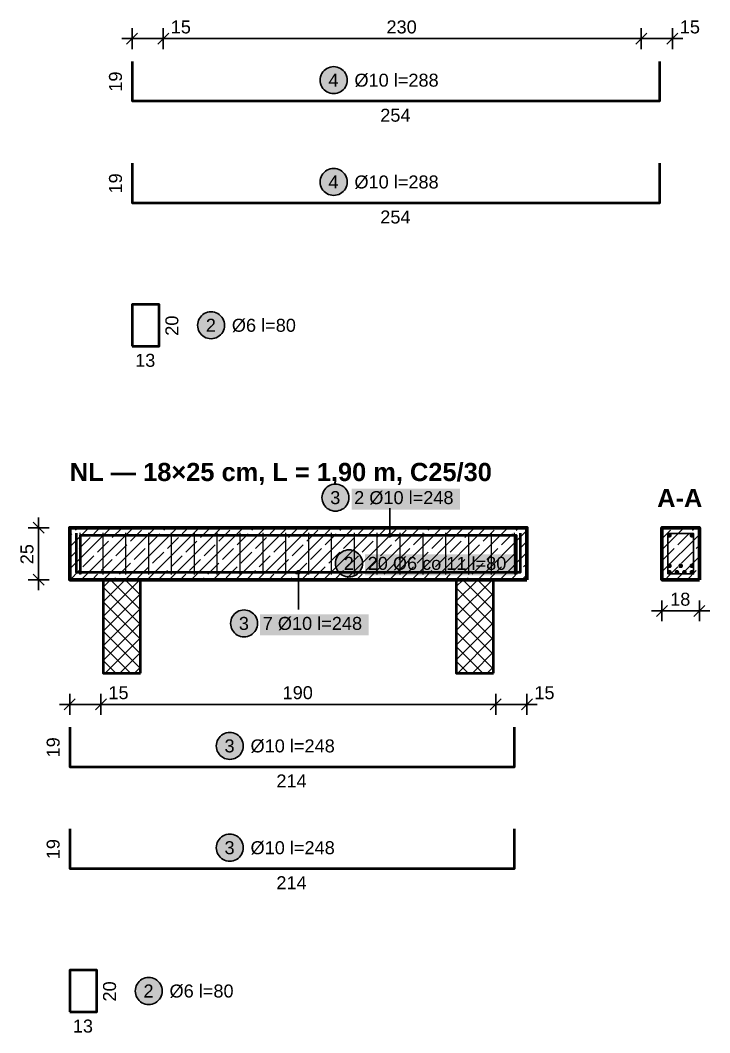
# Model space of a CAD drawing. Header units: metres. Extents: x 0.06 to 8.11, y -9.68 to -0.06.
# Drawn here: x 4.092 to 7.41, y -9.676 to -4.802 of the extents above; entities that cross this region are included whole.
import ezdxf

# ---------------------------------------------------------------- set-up
doc = ezdxf.new("R2010")
doc.units = ezdxf.units.M
for name, color, linetype, lineweight in [('A-KRESKOWANIE', 8, 'Continuous', 18), ('A-MASKA', 7, 'Continuous', 18), ('A-OPISY', 2, 'Continuous', 25), ('K-KONSTR', 7, 'Continuous', 50), ('K-WYMIARY', 1, 'Continuous', 25), ('K-ZBROJENIE', 1, 'Continuous', 100), ('K-ZBROJENIE-OPIS', 2, 'Continuous', 25)]:
    doc.layers.add(name, color=color, linetype=linetype, lineweight=lineweight)
doc.styles.add('PL_ARIAL', font='arial.ttf')
doc.styles.add('PL_ARIAL_B', font='arialbd.ttf')

msp = doc.modelspace()

# ---------------------------------------------------------------- hatches: boundary and pattern name
at = {"layer": 'A-MASKA', "true_color": 0xffffff}
for points in [[(5.6862, -7.1572), (6.2088, -7.1572), (6.2088, -7.056), (5.6862, -7.056)], [(5.7512, -7.4737), (6.4638, -7.4737), (6.4638, -7.3725), (5.7512, -7.3725)], [(5.2462, -7.7628), (5.7688, -7.7628), (5.7688, -7.6615), (5.2462, -7.6615)]]:
    msp.add_hatch(color=7, dxfattribs=at).paths.add_polyline_path(points)
at = {"layer": 'K-ZBROJENIE', "true_color": 0x000000}
for points in [[(7.2273, -7.281), (7.2272, -7.2821), (7.227, -7.2832), (7.2268, -7.2843), (7.2264, -7.2853), (7.2259, -7.2863), (7.2254, -7.2873), (7.2247, -7.2881), (7.224, -7.289), (7.2231, -7.2897), (7.2223, -7.2904), (7.2213, -7.2909), (7.2203, -7.2914), (7.2193, -7.2918), (7.2182, -7.292), (7.2171, -7.2922), (7.216, -7.2923), (7.2149, -7.2922), (7.2138, -7.292), (7.2127, -7.2918), (7.2117, -7.2914), (7.2107, -7.2909), (7.2097, -7.2904), (7.2089, -7.2897), (7.208, -7.289), (7.2073, -7.2881), (7.2066, -7.2873), (7.2061, -7.2863), (7.2056, -7.2853), (7.2052, -7.2843), (7.205, -7.2832), (7.2048, -7.2821), (7.2048, -7.281), (7.2048, -7.2799), (7.205, -7.2788), (7.2052, -7.2777), (7.2056, -7.2767), (7.2061, -7.2757), (7.2066, -7.2747), (7.2073, -7.2739), (7.208, -7.273), (7.2089, -7.2723), (7.2097, -7.2716), (7.2107, -7.2711), (7.2117, -7.2706), (7.2127, -7.2702), (7.2138, -7.27), (7.2149, -7.2698), (7.216, -7.2697), (7.2171, -7.2698), (7.2182, -7.27), (7.2193, -7.2702), (7.2203, -7.2706), (7.2213, -7.2711), (7.2223, -7.2716), (7.2231, -7.2723), (7.224, -7.273), (7.2247, -7.2739), (7.2254, -7.2747), (7.2259, -7.2757), (7.2264, -7.2767), (7.2268, -7.2777), (7.227, -7.2788), (7.2272, -7.2799)], [(7.3353, -7.281), (7.3352, -7.2821), (7.335, -7.2832), (7.3348, -7.2843), (7.3344, -7.2853), (7.3339, -7.2863), (7.3334, -7.2873), (7.3327, -7.2881), (7.332, -7.289), (7.3311, -7.2897), (7.3303, -7.2904), (7.3293, -7.2909), (7.3283, -7.2914), (7.3273, -7.2918), (7.3262, -7.292), (7.3251, -7.2922), (7.324, -7.2923), (7.3229, -7.2922), (7.3218, -7.292), (7.3207, -7.2918), (7.3197, -7.2914), (7.3187, -7.2909), (7.3177, -7.2904), (7.3169, -7.2897), (7.316, -7.289), (7.3153, -7.2881), (7.3146, -7.2873), (7.3141, -7.2863), (7.3136, -7.2853), (7.3132, -7.2843), (7.313, -7.2832), (7.3128, -7.2821), (7.3128, -7.281), (7.3128, -7.2799), (7.313, -7.2788), (7.3132, -7.2777), (7.3136, -7.2767), (7.3141, -7.2757), (7.3146, -7.2747), (7.3153, -7.2739), (7.316, -7.273), (7.3169, -7.2723), (7.3177, -7.2716), (7.3187, -7.2711), (7.3197, -7.2706), (7.3207, -7.2702), (7.3218, -7.27), (7.3229, -7.2698), (7.324, -7.2697), (7.3251, -7.2698), (7.3262, -7.27), (7.3273, -7.2702), (7.3283, -7.2706), (7.3293, -7.2711), (7.3303, -7.2716), (7.3311, -7.2723), (7.332, -7.273), (7.3327, -7.2739), (7.3334, -7.2747), (7.3339, -7.2757), (7.3344, -7.2767), (7.3348, -7.2777), (7.335, -7.2788), (7.3352, -7.2799)], [(7.2273, -7.428), (7.2272, -7.4291), (7.227, -7.4302), (7.2268, -7.4313), (7.2264, -7.4323), (7.2259, -7.4333), (7.2254, -7.4343), (7.2247, -7.4351), (7.224, -7.436), (7.2231, -7.4367), (7.2223, -7.4374), (7.2213, -7.4379), (7.2203, -7.4384), (7.2193, -7.4388), (7.2182, -7.439), (7.2171, -7.4392), (7.216, -7.4393), (7.2149, -7.4392), (7.2138, -7.439), (7.2127, -7.4388), (7.2117, -7.4384), (7.2107, -7.4379), (7.2097, -7.4374), (7.2089, -7.4367), (7.208, -7.436), (7.2073, -7.4351), (7.2066, -7.4343), (7.2061, -7.4333), (7.2056, -7.4323), (7.2052, -7.4313), (7.205, -7.4302), (7.2048, -7.4291), (7.2048, -7.428), (7.2048, -7.4269), (7.205, -7.4258), (7.2052, -7.4247), (7.2056, -7.4237), (7.2061, -7.4227), (7.2066, -7.4217), (7.2073, -7.4209), (7.208, -7.42), (7.2089, -7.4193), (7.2097, -7.4186), (7.2107, -7.4181), (7.2117, -7.4176), (7.2127, -7.4172), (7.2138, -7.417), (7.2149, -7.4168), (7.216, -7.4168), (7.2171, -7.4168), (7.2182, -7.417), (7.2193, -7.4172), (7.2203, -7.4176), (7.2213, -7.4181), (7.2223, -7.4186), (7.2231, -7.4193), (7.224, -7.42), (7.2247, -7.4209), (7.2254, -7.4217), (7.2259, -7.4227), (7.2264, -7.4237), (7.2268, -7.4247), (7.227, -7.4258), (7.2272, -7.4269)], [(7.2273, -7.459), (7.2272, -7.4601), (7.227, -7.4612), (7.2268, -7.4623), (7.2264, -7.4633), (7.2259, -7.4643), (7.2254, -7.4653), (7.2247, -7.4661), (7.224, -7.467), (7.2231, -7.4677), (7.2223, -7.4684), (7.2213, -7.4689), (7.2203, -7.4694), (7.2193, -7.4698), (7.2182, -7.47), (7.2171, -7.4702), (7.216, -7.4703), (7.2149, -7.4702), (7.2138, -7.47), (7.2127, -7.4698), (7.2117, -7.4694), (7.2107, -7.4689), (7.2097, -7.4684), (7.2089, -7.4677), (7.208, -7.467), (7.2073, -7.4661), (7.2066, -7.4653), (7.2061, -7.4643), (7.2056, -7.4633), (7.2052, -7.4623), (7.205, -7.4612), (7.2048, -7.4601), (7.2048, -7.459), (7.2048, -7.4579), (7.205, -7.4568), (7.2052, -7.4557), (7.2056, -7.4547), (7.2061, -7.4537), (7.2066, -7.4527), (7.2073, -7.4519), (7.208, -7.451), (7.2089, -7.4503), (7.2097, -7.4496), (7.2107, -7.4491), (7.2117, -7.4486), (7.2127, -7.4482), (7.2138, -7.448), (7.2149, -7.4478), (7.216, -7.4478), (7.2171, -7.4478), (7.2182, -7.448), (7.2193, -7.4482), (7.2203, -7.4486), (7.2213, -7.4491), (7.2223, -7.4496), (7.2231, -7.4503), (7.224, -7.451), (7.2247, -7.4519), (7.2254, -7.4527), (7.2259, -7.4537), (7.2264, -7.4547), (7.2268, -7.4557), (7.227, -7.4568), (7.2272, -7.4579)], [(7.2633, -7.459), (7.2632, -7.4601), (7.263, -7.4612), (7.2628, -7.4623), (7.2624, -7.4633), (7.2619, -7.4643), (7.2614, -7.4653), (7.2607, -7.4661), (7.26, -7.467), (7.2591, -7.4677), (7.2583, -7.4684), (7.2573, -7.4689), (7.2563, -7.4694), (7.2553, -7.4698), (7.2542, -7.47), (7.2531, -7.4702), (7.252, -7.4703), (7.2509, -7.4702), (7.2498, -7.47), (7.2487, -7.4698), (7.2477, -7.4694), (7.2467, -7.4689), (7.2457, -7.4684), (7.2449, -7.4677), (7.244, -7.467), (7.2433, -7.4661), (7.2426, -7.4653), (7.2421, -7.4643), (7.2416, -7.4633), (7.2412, -7.4623), (7.241, -7.4612), (7.2408, -7.4601), (7.2408, -7.459), (7.2408, -7.4579), (7.241, -7.4568), (7.2412, -7.4557), (7.2416, -7.4547), (7.2421, -7.4537), (7.2426, -7.4527), (7.2433, -7.4519), (7.244, -7.451), (7.2449, -7.4503), (7.2457, -7.4496), (7.2467, -7.4491), (7.2477, -7.4486), (7.2487, -7.4482), (7.2498, -7.448), (7.2509, -7.4478), (7.252, -7.4478), (7.2531, -7.4478), (7.2542, -7.448), (7.2553, -7.4482), (7.2563, -7.4486), (7.2573, -7.4491), (7.2583, -7.4496), (7.2591, -7.4503), (7.26, -7.451), (7.2607, -7.4519), (7.2614, -7.4527), (7.2619, -7.4537), (7.2624, -7.4547), (7.2628, -7.4557), (7.263, -7.4568), (7.2632, -7.4579)], [(7.2813, -7.428), (7.2812, -7.4291), (7.281, -7.4302), (7.2808, -7.4313), (7.2804, -7.4323), (7.2799, -7.4333), (7.2794, -7.4343), (7.2787, -7.4351), (7.278, -7.436), (7.2771, -7.4367), (7.2763, -7.4374), (7.2753, -7.4379), (7.2743, -7.4384), (7.2733, -7.4388), (7.2722, -7.439), (7.2711, -7.4392), (7.27, -7.4393), (7.2689, -7.4392), (7.2678, -7.439), (7.2667, -7.4388), (7.2657, -7.4384), (7.2647, -7.4379), (7.2637, -7.4374), (7.2629, -7.4367), (7.262, -7.436), (7.2613, -7.4351), (7.2606, -7.4343), (7.2601, -7.4333), (7.2596, -7.4323), (7.2592, -7.4313), (7.259, -7.4302), (7.2588, -7.4291), (7.2588, -7.428), (7.2588, -7.4269), (7.259, -7.4258), (7.2592, -7.4247), (7.2596, -7.4237), (7.2601, -7.4227), (7.2606, -7.4217), (7.2613, -7.4209), (7.262, -7.42), (7.2629, -7.4193), (7.2637, -7.4186), (7.2647, -7.4181), (7.2657, -7.4176), (7.2667, -7.4172), (7.2678, -7.417), (7.2689, -7.4168), (7.27, -7.4168), (7.2711, -7.4168), (7.2722, -7.417), (7.2733, -7.4172), (7.2743, -7.4176), (7.2753, -7.4181), (7.2763, -7.4186), (7.2771, -7.4193), (7.278, -7.42), (7.2787, -7.4209), (7.2794, -7.4217), (7.2799, -7.4227), (7.2804, -7.4237), (7.2808, -7.4247), (7.281, -7.4258), (7.2812, -7.4269)], [(7.2993, -7.459), (7.2992, -7.4601), (7.299, -7.4612), (7.2988, -7.4623), (7.2984, -7.4633), (7.2979, -7.4643), (7.2974, -7.4653), (7.2967, -7.4661), (7.296, -7.467), (7.2951, -7.4677), (7.2943, -7.4684), (7.2933, -7.4689), (7.2923, -7.4694), (7.2913, -7.4698), (7.2902, -7.47), (7.2891, -7.4702), (7.288, -7.4703), (7.2869, -7.4702), (7.2858, -7.47), (7.2847, -7.4698), (7.2837, -7.4694), (7.2827, -7.4689), (7.2817, -7.4684), (7.2809, -7.4677), (7.28, -7.467), (7.2793, -7.4661), (7.2786, -7.4653), (7.2781, -7.4643), (7.2776, -7.4633), (7.2772, -7.4623), (7.277, -7.4612), (7.2768, -7.4601), (7.2768, -7.459), (7.2768, -7.4579), (7.277, -7.4568), (7.2772, -7.4557), (7.2776, -7.4547), (7.2781, -7.4537), (7.2786, -7.4527), (7.2793, -7.4519), (7.28, -7.451), (7.2809, -7.4503), (7.2817, -7.4496), (7.2827, -7.4491), (7.2837, -7.4486), (7.2847, -7.4482), (7.2858, -7.448), (7.2869, -7.4478), (7.288, -7.4478), (7.2891, -7.4478), (7.2902, -7.448), (7.2913, -7.4482), (7.2923, -7.4486), (7.2933, -7.4491), (7.2943, -7.4496), (7.2951, -7.4503), (7.296, -7.451), (7.2967, -7.4519), (7.2974, -7.4527), (7.2979, -7.4537), (7.2984, -7.4547), (7.2988, -7.4557), (7.299, -7.4568), (7.2992, -7.4579)], [(7.3353, -7.428), (7.3352, -7.4291), (7.335, -7.4302), (7.3348, -7.4313), (7.3344, -7.4323), (7.3339, -7.4333), (7.3334, -7.4343), (7.3327, -7.4351), (7.332, -7.436), (7.3311, -7.4367), (7.3303, -7.4374), (7.3293, -7.4379), (7.3283, -7.4384), (7.3273, -7.4388), (7.3262, -7.439), (7.3251, -7.4392), (7.324, -7.4393), (7.3229, -7.4392), (7.3218, -7.439), (7.3207, -7.4388), (7.3197, -7.4384), (7.3187, -7.4379), (7.3177, -7.4374), (7.3169, -7.4367), (7.316, -7.436), (7.3153, -7.4351), (7.3146, -7.4343), (7.3141, -7.4333), (7.3136, -7.4323), (7.3132, -7.4313), (7.313, -7.4302), (7.3128, -7.4291), (7.3128, -7.428), (7.3128, -7.4269), (7.313, -7.4258), (7.3132, -7.4247), (7.3136, -7.4237), (7.3141, -7.4227), (7.3146, -7.4217), (7.3153, -7.4209), (7.316, -7.42), (7.3169, -7.4193), (7.3177, -7.4186), (7.3187, -7.4181), (7.3197, -7.4176), (7.3207, -7.4172), (7.3218, -7.417), (7.3229, -7.4168), (7.324, -7.4168), (7.3251, -7.4168), (7.3262, -7.417), (7.3273, -7.4172), (7.3283, -7.4176), (7.3293, -7.4181), (7.3303, -7.4186), (7.3311, -7.4193), (7.332, -7.42), (7.3327, -7.4209), (7.3334, -7.4217), (7.3339, -7.4227), (7.3344, -7.4237), (7.3348, -7.4247), (7.335, -7.4258), (7.3352, -7.4269)], [(7.3353, -7.459), (7.3352, -7.4601), (7.335, -7.4612), (7.3348, -7.4623), (7.3344, -7.4633), (7.3339, -7.4643), (7.3334, -7.4653), (7.3327, -7.4661), (7.332, -7.467), (7.3311, -7.4677), (7.3303, -7.4684), (7.3293, -7.4689), (7.3283, -7.4694), (7.3273, -7.4698), (7.3262, -7.47), (7.3251, -7.4702), (7.324, -7.4703), (7.3229, -7.4702), (7.3218, -7.47), (7.3207, -7.4698), (7.3197, -7.4694), (7.3187, -7.4689), (7.3177, -7.4684), (7.3169, -7.4677), (7.316, -7.467), (7.3153, -7.4661), (7.3146, -7.4653), (7.3141, -7.4643), (7.3136, -7.4633), (7.3132, -7.4623), (7.313, -7.4612), (7.3128, -7.4601), (7.3128, -7.459), (7.3128, -7.4579), (7.313, -7.4568), (7.3132, -7.4557), (7.3136, -7.4547), (7.3141, -7.4537), (7.3146, -7.4527), (7.3153, -7.4519), (7.316, -7.451), (7.3169, -7.4503), (7.3177, -7.4496), (7.3187, -7.4491), (7.3197, -7.4486), (7.3207, -7.4482), (7.3218, -7.448), (7.3229, -7.4478), (7.324, -7.4478), (7.3251, -7.4478), (7.3262, -7.448), (7.3273, -7.4482), (7.3283, -7.4486), (7.3293, -7.4491), (7.3303, -7.4496), (7.3311, -7.4503), (7.332, -7.451), (7.3327, -7.4519), (7.3334, -7.4527), (7.3339, -7.4537), (7.3344, -7.4547), (7.3348, -7.4557), (7.335, -7.4568), (7.3352, -7.4579)]]:
    msp.add_hatch(color=7, dxfattribs=at).paths.add_polyline_path(points)
at = {"layer": 'K-ZBROJENIE-OPIS', "true_color": 0xffffff}
for points in [[(5.665, -5.09), (5.6644, -5.0815), (5.6628, -5.0732), (5.6601, -5.0651), (5.6563, -5.0575), (5.6516, -5.0504), (5.646, -5.044), (5.6396, -5.0384), (5.6325, -5.0337), (5.6249, -5.0299), (5.6168, -5.0272), (5.6085, -5.0256), (5.6, -5.025), (5.5915, -5.0256), (5.5832, -5.0272), (5.5751, -5.0299), (5.5675, -5.0337), (5.5604, -5.0384), (5.554, -5.044), (5.5484, -5.0504), (5.5437, -5.0575), (5.5399, -5.0651), (5.5372, -5.0732), (5.5356, -5.0815), (5.535, -5.09), (5.5356, -5.0985), (5.5372, -5.1068), (5.5399, -5.1149), (5.5437, -5.1225), (5.5484, -5.1296), (5.554, -5.136), (5.5604, -5.1416), (5.5675, -5.1463), (5.5751, -5.1501), (5.5832, -5.1528), (5.5915, -5.1544), (5.6, -5.155), (5.6085, -5.1544), (5.6168, -5.1528), (5.6249, -5.1501), (5.6325, -5.1463), (5.6396, -5.1416), (5.646, -5.136), (5.6516, -5.1296), (5.6563, -5.1225), (5.6601, -5.1149), (5.6628, -5.1068), (5.6644, -5.0985)], [(5.665, -5.58), (5.6644, -5.5715), (5.6628, -5.5632), (5.6601, -5.5551), (5.6563, -5.5475), (5.6516, -5.5404), (5.646, -5.534), (5.6396, -5.5284), (5.6325, -5.5237), (5.6249, -5.5199), (5.6168, -5.5172), (5.6085, -5.5156), (5.6, -5.515), (5.5915, -5.5156), (5.5832, -5.5172), (5.5751, -5.5199), (5.5675, -5.5237), (5.5604, -5.5284), (5.554, -5.534), (5.5484, -5.5404), (5.5437, -5.5475), (5.5399, -5.5551), (5.5372, -5.5632), (5.5356, -5.5715), (5.535, -5.58), (5.5356, -5.5885), (5.5372, -5.5968), (5.5399, -5.6049), (5.5437, -5.6125), (5.5484, -5.6196), (5.554, -5.626), (5.5604, -5.6316), (5.5675, -5.6363), (5.5751, -5.6401), (5.5832, -5.6428), (5.5915, -5.6444), (5.6, -5.645), (5.6085, -5.6444), (5.6168, -5.6428), (5.6249, -5.6401), (5.6325, -5.6363), (5.6396, -5.6316), (5.646, -5.626), (5.6516, -5.6196), (5.6563, -5.6125), (5.6601, -5.6049), (5.6628, -5.5968), (5.6644, -5.5885)], [(5.075, -6.27), (5.0744, -6.2615), (5.0728, -6.2532), (5.0701, -6.2451), (5.0663, -6.2375), (5.0616, -6.2304), (5.056, -6.224), (5.0496, -6.2184), (5.0425, -6.2137), (5.0349, -6.2099), (5.0268, -6.2072), (5.0185, -6.2056), (5.01, -6.205), (5.0015, -6.2056), (4.9932, -6.2072), (4.9851, -6.2099), (4.9775, -6.2137), (4.9704, -6.2184), (4.964, -6.224), (4.9584, -6.2304), (4.9537, -6.2375), (4.9499, -6.2451), (4.9472, -6.2532), (4.9456, -6.2615), (4.945, -6.27), (4.9456, -6.2785), (4.9472, -6.2868), (4.9499, -6.2949), (4.9537, -6.3025), (4.9584, -6.3096), (4.964, -6.316), (4.9704, -6.3216), (4.9775, -6.3263), (4.9851, -6.3301), (4.9932, -6.3328), (5.0015, -6.3344), (5.01, -6.335), (5.0185, -6.3344), (5.0268, -6.3328), (5.0349, -6.3301), (5.0425, -6.3263), (5.0496, -6.3216), (5.056, -6.316), (5.0616, -6.3096), (5.0663, -6.3025), (5.0701, -6.2949), (5.0728, -6.2868), (5.0744, -6.2785)], [(5.6737, -7.0997), (5.6732, -7.0913), (5.6715, -7.0829), (5.6688, -7.0749), (5.665, -7.0672), (5.6603, -7.0602), (5.6547, -7.0538), (5.6483, -7.0482), (5.6412, -7.0435), (5.6336, -7.0397), (5.6256, -7.037), (5.6172, -7.0353), (5.6087, -7.0347), (5.6003, -7.0353), (5.5919, -7.037), (5.5839, -7.0397), (5.5762, -7.0435), (5.5692, -7.0482), (5.5628, -7.0538), (5.5572, -7.0602), (5.5525, -7.0672), (5.5487, -7.0749), (5.546, -7.0829), (5.5443, -7.0913), (5.5437, -7.0997), (5.5443, -7.1082), (5.546, -7.1166), (5.5487, -7.1246), (5.5525, -7.1322), (5.5572, -7.1393), (5.5628, -7.1457), (5.5692, -7.1513), (5.5762, -7.156), (5.5839, -7.1598), (5.5919, -7.1625), (5.6003, -7.1642), (5.6087, -7.1647), (5.6172, -7.1642), (5.6256, -7.1625), (5.6336, -7.1598), (5.6412, -7.156), (5.6483, -7.1513), (5.6547, -7.1457), (5.6603, -7.1393), (5.665, -7.1322), (5.6688, -7.1246), (5.6715, -7.1166), (5.6732, -7.1082)], [(5.7387, -7.4162), (5.7381, -7.4078), (5.7364, -7.3994), (5.7337, -7.3914), (5.7299, -7.3838), (5.7252, -7.3767), (5.7196, -7.3703), (5.7132, -7.3647), (5.7062, -7.36), (5.6985, -7.3562), (5.6905, -7.3535), (5.6821, -7.3518), (5.6737, -7.3512), (5.6652, -7.3518), (5.6568, -7.3535), (5.6488, -7.3562), (5.6412, -7.36), (5.6341, -7.3647), (5.6277, -7.3703), (5.6221, -7.3767), (5.6174, -7.3838), (5.6136, -7.3914), (5.6109, -7.3994), (5.6092, -7.4078), (5.6087, -7.4162), (5.6092, -7.4247), (5.6109, -7.4331), (5.6136, -7.4411), (5.6174, -7.4487), (5.6221, -7.4558), (5.6277, -7.4622), (5.6341, -7.4678), (5.6412, -7.4725), (5.6488, -7.4763), (5.6568, -7.479), (5.6652, -7.4807), (5.6737, -7.4813), (5.6821, -7.4807), (5.6905, -7.479), (5.6985, -7.4763), (5.7062, -7.4725), (5.7132, -7.4678), (5.7196, -7.4622), (5.7252, -7.4558), (5.7299, -7.4487), (5.7337, -7.4411), (5.7364, -7.4331), (5.7381, -7.4247)], [(5.2337, -7.7053), (5.2332, -7.6968), (5.2315, -7.6884), (5.2288, -7.6804), (5.225, -7.6728), (5.2203, -7.6657), (5.2147, -7.6593), (5.2083, -7.6537), (5.2012, -7.649), (5.1936, -7.6452), (5.1856, -7.6425), (5.1772, -7.6408), (5.1687, -7.6402), (5.1603, -7.6408), (5.1519, -7.6425), (5.1439, -7.6452), (5.1362, -7.649), (5.1292, -7.6537), (5.1228, -7.6593), (5.1172, -7.6657), (5.1125, -7.6728), (5.1087, -7.6804), (5.106, -7.6884), (5.1043, -7.6968), (5.1037, -7.7053), (5.1043, -7.7137), (5.106, -7.7221), (5.1087, -7.7301), (5.1125, -7.7378), (5.1172, -7.7448), (5.1228, -7.7512), (5.1292, -7.7568), (5.1362, -7.7615), (5.1439, -7.7653), (5.1519, -7.768), (5.1603, -7.7697), (5.1687, -7.7703), (5.1772, -7.7697), (5.1856, -7.768), (5.1936, -7.7653), (5.2012, -7.7615), (5.2083, -7.7568), (5.2147, -7.7512), (5.2203, -7.7448), (5.225, -7.7378), (5.2288, -7.7301), (5.2315, -7.7221), (5.2332, -7.7137)], [(5.165, -8.295), (5.1644, -8.2865), (5.1628, -8.2782), (5.1601, -8.2701), (5.1563, -8.2625), (5.1516, -8.2554), (5.146, -8.249), (5.1396, -8.2434), (5.1325, -8.2387), (5.1249, -8.2349), (5.1168, -8.2322), (5.1085, -8.2306), (5.1, -8.23), (5.0915, -8.2306), (5.0832, -8.2322), (5.0751, -8.2349), (5.0675, -8.2387), (5.0604, -8.2434), (5.054, -8.249), (5.0484, -8.2554), (5.0437, -8.2625), (5.0399, -8.2701), (5.0372, -8.2782), (5.0356, -8.2865), (5.035, -8.295), (5.0356, -8.3035), (5.0372, -8.3118), (5.0399, -8.3199), (5.0437, -8.3275), (5.0484, -8.3346), (5.054, -8.341), (5.0604, -8.3466), (5.0675, -8.3513), (5.0751, -8.3551), (5.0832, -8.3578), (5.0915, -8.3594), (5.1, -8.36), (5.1085, -8.3594), (5.1168, -8.3578), (5.1249, -8.3551), (5.1325, -8.3513), (5.1396, -8.3466), (5.146, -8.341), (5.1516, -8.3346), (5.1563, -8.3275), (5.1601, -8.3199), (5.1628, -8.3118), (5.1644, -8.3035)], [(5.165, -8.785), (5.1644, -8.7765), (5.1628, -8.7682), (5.1601, -8.7601), (5.1563, -8.7525), (5.1516, -8.7454), (5.146, -8.739), (5.1396, -8.7334), (5.1325, -8.7287), (5.1249, -8.7249), (5.1168, -8.7222), (5.1085, -8.7206), (5.1, -8.72), (5.0915, -8.7206), (5.0832, -8.7222), (5.0751, -8.7249), (5.0675, -8.7287), (5.0604, -8.7334), (5.054, -8.739), (5.0484, -8.7454), (5.0437, -8.7525), (5.0399, -8.7601), (5.0372, -8.7682), (5.0356, -8.7765), (5.035, -8.785), (5.0356, -8.7935), (5.0372, -8.8018), (5.0399, -8.8099), (5.0437, -8.8175), (5.0484, -8.8246), (5.054, -8.831), (5.0604, -8.8366), (5.0675, -8.8413), (5.0751, -8.8451), (5.0832, -8.8478), (5.0915, -8.8494), (5.1, -8.85), (5.1085, -8.8494), (5.1168, -8.8478), (5.1249, -8.8451), (5.1325, -8.8413), (5.1396, -8.8366), (5.146, -8.831), (5.1516, -8.8246), (5.1563, -8.8175), (5.1601, -8.8099), (5.1628, -8.8018), (5.1644, -8.7935)], [(4.775, -9.475), (4.7744, -9.4665), (4.7728, -9.4582), (4.7701, -9.4501), (4.7663, -9.4425), (4.7616, -9.4354), (4.756, -9.429), (4.7496, -9.4234), (4.7425, -9.4187), (4.7349, -9.4149), (4.7268, -9.4122), (4.7185, -9.4106), (4.71, -9.41), (4.7015, -9.4106), (4.6932, -9.4122), (4.6851, -9.4149), (4.6775, -9.4187), (4.6704, -9.4234), (4.664, -9.429), (4.6584, -9.4354), (4.6537, -9.4425), (4.6499, -9.4501), (4.6472, -9.4582), (4.6456, -9.4665), (4.645, -9.475), (4.6456, -9.4835), (4.6472, -9.4918), (4.6499, -9.4999), (4.6537, -9.5075), (4.6584, -9.5146), (4.664, -9.521), (4.6704, -9.5266), (4.6775, -9.5313), (4.6851, -9.5351), (4.6932, -9.5378), (4.7015, -9.5394), (4.71, -9.54), (4.7185, -9.5394), (4.7268, -9.5378), (4.7349, -9.5351), (4.7425, -9.5313), (4.7496, -9.5266), (4.756, -9.521), (4.7616, -9.5146), (4.7663, -9.5075), (4.7701, -9.4999), (4.7728, -9.4918), (4.7744, -9.4835)]]:
    msp.add_hatch(color=7, dxfattribs=at).paths.add_polyline_path(points)
at = {"layer": 'K-ZBROJENIE-OPIS', "true_color": 0x000000}
for points in [[(5.8813, -7.281), (5.8809, -7.2781), (5.8797, -7.2754), (5.878, -7.273), (5.8756, -7.2713), (5.8729, -7.2701), (5.87, -7.2697), (5.8671, -7.2701), (5.8644, -7.2713), (5.862, -7.273), (5.8603, -7.2754), (5.8591, -7.2781), (5.8588, -7.281), (5.8591, -7.2839), (5.8603, -7.2866), (5.862, -7.289), (5.8644, -7.2907), (5.8671, -7.2919), (5.87, -7.2923), (5.8729, -7.2919), (5.8756, -7.2907), (5.878, -7.289), (5.8797, -7.2866), (5.8809, -7.2839)], [(5.4413, -7.459), (5.4409, -7.4561), (5.4397, -7.4534), (5.438, -7.451), (5.4356, -7.4493), (5.4329, -7.4481), (5.43, -7.4478), (5.4271, -7.4481), (5.4244, -7.4493), (5.422, -7.451), (5.4203, -7.4534), (5.4191, -7.4561), (5.4188, -7.459), (5.4191, -7.4619), (5.4203, -7.4646), (5.422, -7.467), (5.4244, -7.4687), (5.4271, -7.4699), (5.43, -7.4703), (5.4329, -7.4699), (5.4356, -7.4687), (5.438, -7.467), (5.4397, -7.4646), (5.4409, -7.4619)]]:
    msp.add_hatch(color=7, dxfattribs=at).paths.add_polyline_path(points)

# ---------------------------------------------------------------- linework, layer by layer
at = {"layer": 'A-KRESKOWANIE', "lineweight": 25, "ltscale": 0.025}
for points in [[(4.33, -7.4433), (4.5283, -7.245)], [(4.33, -7.3373), (4.4223, -7.245)], [(4.3575, -7.2567), (4.3692, -7.245)], [(4.3844, -7.495), (4.6344, -7.245)], [(4.4459, -7.2744), (4.4753, -7.245)], [(4.4905, -7.495), (4.7405, -7.245)], [(4.5343, -7.292), (4.5814, -7.245)], [(4.5965, -7.495), (4.8465, -7.245)], [(4.6227, -7.3097), (4.6757, -7.2567)], [(4.7026, -7.495), (4.9526, -7.245)], [(4.7818, -7.2567), (4.7935, -7.245)], [(4.8087, -7.495), (5.0587, -7.245)], [(4.8702, -7.2744), (4.8996, -7.245)], [(4.9147, -7.495), (5.1647, -7.245)], [(4.9586, -7.292), (5.0056, -7.245)], [(5.0208, -7.495), (5.2708, -7.245)], [(5.047, -7.3097), (5.1, -7.2567)], [(5.1269, -7.495), (5.3769, -7.245)], [(5.2061, -7.2567), (5.2178, -7.245)], [(5.2329, -7.495), (5.4829, -7.245)], [(5.2945, -7.2744), (5.3238, -7.245)], [(5.339, -7.495), (5.589, -7.245)], [(5.3829, -7.292), (5.4299, -7.245)], [(5.4451, -7.495), (5.6951, -7.245)], [(5.4712, -7.3097), (5.5243, -7.2567)], [(5.5511, -7.495), (5.8011, -7.245)], [(5.6303, -7.2567), (5.642, -7.245)], [(5.6572, -7.495), (5.9072, -7.245)], [(5.7187, -7.2744), (5.7481, -7.245)], [(5.7633, -7.495), (6.0133, -7.245)], [(5.8071, -7.292), (5.8542, -7.245)], [(5.8693, -7.495), (6.1193, -7.245)], [(5.8955, -7.3097), (5.9485, -7.2567)], [(5.9754, -7.495), (6.2254, -7.245)], [(6.0546, -7.2567), (6.0663, -7.245)], [(6.0815, -7.495), (6.3315, -7.245)], [(6.143, -7.2744), (6.1724, -7.245)], [(6.1875, -7.495), (6.4375, -7.245)], [(6.2314, -7.292), (6.2784, -7.245)], [(6.2936, -7.495), (6.53, -7.2586)], [(6.3198, -7.3097), (6.3728, -7.2567)], [(6.4789, -7.2567), (6.4905, -7.245)], [(7.18, -7.351), (7.286, -7.245)], [(7.18, -7.298), (7.2213, -7.2567)], [(7.3274, -7.2567), (7.3391, -7.245)], [(4.33, -7.2842), (4.3399, -7.2744)], [(4.3752, -7.3451), (4.4283, -7.292)], [(4.4636, -7.3627), (4.5166, -7.3097)], [(4.7111, -7.3274), (4.7641, -7.2744)], [(4.7995, -7.3451), (4.8525, -7.292)], [(4.8879, -7.3627), (4.9409, -7.3097)], [(5.1354, -7.3274), (5.1884, -7.2744)], [(5.2238, -7.3451), (5.2768, -7.292)], [(5.3121, -7.3627), (5.3652, -7.3097)], [(5.5596, -7.3274), (5.6127, -7.2744)], [(5.648, -7.3451), (5.701, -7.292)], [(5.7364, -7.3627), (5.7894, -7.3097)], [(5.9839, -7.3274), (6.0369, -7.2744)], [(6.0723, -7.3451), (6.1253, -7.292)], [(6.1607, -7.3627), (6.2137, -7.3097)], [(6.4082, -7.3274), (6.4612, -7.2744)], [(7.18, -7.4571), (7.36, -7.2771)], [(7.2567, -7.3274), (7.3097, -7.2744)], [(4.552, -7.3804), (4.605, -7.3274)], [(4.6404, -7.3981), (4.6934, -7.3451)], [(4.9763, -7.3804), (5.0293, -7.3274)], [(5.0647, -7.3981), (5.1177, -7.3451)], [(5.4005, -7.3804), (5.4536, -7.3274)], [(5.4889, -7.3981), (5.5419, -7.3451)], [(5.8248, -7.3804), (5.8778, -7.3274)], [(5.9132, -7.3981), (5.9662, -7.3451)], [(6.2491, -7.3804), (6.3021, -7.3274)], [(6.3374, -7.3981), (6.3905, -7.3451)], [(6.4965, -7.3451), (6.53, -7.3116)], [(7.186, -7.3981), (7.239, -7.3451)], [(7.3451, -7.3451), (7.36, -7.3301)], [(4.33, -7.3903), (4.3575, -7.3627)], [(4.3929, -7.4335), (4.4459, -7.3804)], [(4.4813, -7.4511), (4.5343, -7.3981)], [(4.7288, -7.4158), (4.7818, -7.3627)], [(4.8172, -7.4335), (4.8702, -7.3804)], [(4.9056, -7.4511), (4.9586, -7.3981)], [(5.153, -7.4158), (5.2061, -7.3627)], [(5.2414, -7.4335), (5.2945, -7.3804)], [(5.3298, -7.4511), (5.3829, -7.3981)], [(5.5773, -7.4158), (5.6303, -7.3627)], [(5.6657, -7.4335), (5.7187, -7.3804)], [(5.7541, -7.4511), (5.8071, -7.3981)], [(6.0016, -7.4158), (6.0546, -7.3627)], [(6.09, -7.4335), (6.143, -7.3804)], [(6.1783, -7.4511), (6.2314, -7.3981)], [(6.3996, -7.495), (6.53, -7.3646)], [(6.4258, -7.4158), (6.4789, -7.3627)], [(7.2482, -7.495), (7.36, -7.3832)], [(7.2744, -7.4158), (7.3274, -7.3627)], [(4.3314, -7.495), (4.3752, -7.4511)], [(4.5697, -7.4688), (4.6227, -7.4158)], [(4.6581, -7.4865), (4.7111, -7.4335)], [(4.7556, -7.495), (4.7995, -7.4511)], [(4.9939, -7.4688), (5.047, -7.4158)], [(5.0823, -7.4865), (5.1354, -7.4335)], [(5.1799, -7.495), (5.2238, -7.4511)], [(5.4182, -7.4688), (5.4712, -7.4158)], [(5.5066, -7.4865), (5.5596, -7.4335)], [(5.6042, -7.495), (5.648, -7.4511)], [(5.8425, -7.4688), (5.8955, -7.4158)], [(5.9309, -7.4865), (5.9839, -7.4335)], [(6.0284, -7.495), (6.0723, -7.4511)], [(6.2667, -7.4688), (6.3198, -7.4158)], [(6.3551, -7.4865), (6.4082, -7.4335)], [(6.4527, -7.495), (6.4965, -7.4511)], [(6.5142, -7.4335), (6.53, -7.4177)], [(7.2037, -7.4865), (7.2567, -7.4335)], [(7.3012, -7.495), (7.3451, -7.4511)], [(4.4374, -7.495), (4.4636, -7.4688)], [(4.49, -7.6722), (4.6672, -7.495)], [(4.49, -7.6015), (4.5965, -7.495)], [(4.49, -7.5308), (4.5258, -7.495)], [(4.67, -7.6398), (4.5252, -7.495)], [(4.5435, -7.495), (4.552, -7.4865)], [(4.67, -7.5691), (4.5959, -7.495)], [(4.67, -7.4984), (4.6666, -7.495)], [(4.8617, -7.495), (4.8879, -7.4688)], [(4.9678, -7.495), (4.9763, -7.4865)], [(5.286, -7.495), (5.3121, -7.4688)], [(5.392, -7.495), (5.4005, -7.4865)], [(5.7102, -7.495), (5.7364, -7.4688)], [(5.8163, -7.495), (5.8248, -7.4865)], [(6.1345, -7.495), (6.1607, -7.4688)], [(6.19, -7.6693), (6.3643, -7.495)], [(6.19, -7.5986), (6.2936, -7.495)], [(6.19, -7.5279), (6.2229, -7.495)], [(6.37, -7.6428), (6.2222, -7.495)], [(6.2405, -7.495), (6.2491, -7.4865)], [(6.37, -7.5721), (6.2929, -7.495)], [(6.37, -7.5014), (6.3636, -7.495)], [(6.5057, -7.495), (6.53, -7.4707)], [(7.3542, -7.495), (7.36, -7.4892)], [(4.67, -7.7106), (4.49, -7.5306)], [(6.37, -7.7135), (6.19, -7.5335)], [(4.49, -7.7429), (4.67, -7.5629)], [(4.67, -7.7813), (4.49, -7.6013)], [(6.19, -7.74), (6.37, -7.56)], [(4.49, -7.8137), (4.67, -7.6337)], [(6.37, -7.7842), (6.19, -7.6042)], [(6.19, -7.8107), (6.37, -7.6307)], [(4.67, -7.852), (4.49, -7.672)], [(6.37, -7.8549), (6.19, -7.6749)], [(4.49, -7.8844), (4.67, -7.7044)], [(4.67, -7.9227), (4.49, -7.7427)], [(6.19, -7.8814), (6.37, -7.7014)], [(6.37, -7.9256), (6.19, -7.7456)], [(4.5001, -7.945), (4.67, -7.7751)], [(6.1971, -7.945), (6.37, -7.7721)], [(4.6216, -7.945), (4.49, -7.8134)], [(4.5708, -7.945), (4.67, -7.8458)], [(6.3187, -7.945), (6.19, -7.8163)], [(6.2678, -7.945), (6.37, -7.8428)], [(4.5509, -7.945), (4.49, -7.8841)], [(6.2479, -7.945), (6.19, -7.8871)], [(4.6415, -7.945), (4.67, -7.9165)], [(6.3386, -7.945), (6.37, -7.9136)]]:
    msp.add_lwpolyline(points, dxfattribs=at)
at = {"layer": 'K-KONSTR', "lineweight": 70, "ltscale": 0.025}
for points in [[(6.53, -7.495), (6.53, -7.245), (4.33, -7.245), (4.33, -7.495)], [(7.36, -7.495), (7.36, -7.245), (7.18, -7.245), (7.18, -7.495)]]:
    msp.add_lwpolyline(points, close=True, dxfattribs=at)
at = {"layer": 'K-KONSTR', "lineweight": 50, "ltscale": 0.025}
for points in [[(4.67, -7.945), (4.67, -7.495), (4.49, -7.495), (4.49, -7.945)], [(6.37, -7.945), (6.37, -7.495), (6.19, -7.495), (6.19, -7.945)]]:
    msp.add_lwpolyline(points, close=True, dxfattribs=at)
at = {"layer": 'K-WYMIARY', "lineweight": 35, "ltscale": 0.025}
for points in [[(4.6035, -4.9165), (4.6565, -4.8635)], [(4.63, -4.94), (4.63, -4.84)], [(4.7535, -4.9165), (4.8065, -4.8635)], [(4.78, -4.94), (4.78, -4.84)], [(7.0535, -4.9165), (7.1065, -4.8635)], [(7.08, -4.94), (7.08, -4.84)], [(7.2035, -4.9165), (7.2565, -4.8635)], [(7.23, -4.94), (7.23, -4.84)], [(4.58, -4.89), (7.28, -4.89)], [(4.18, -7.545), (4.18, -7.195)], [(4.13, -7.245), (4.23, -7.245)], [(4.2065, -7.2715), (4.1535, -7.2185)], [(4.13, -7.495), (4.23, -7.495)], [(4.2065, -7.5215), (4.1535, -7.4685)], [(7.18, -7.695), (7.18, -7.595)], [(7.36, -7.695), (7.36, -7.595)], [(7.13, -7.645), (7.41, -7.645)], [(7.1535, -7.6715), (7.2065, -7.6185)], [(7.3335, -7.6715), (7.3865, -7.6185)], [(4.3035, -8.1215), (4.3565, -8.0685)], [(4.33, -8.145), (4.33, -8.045)], [(4.4535, -8.1215), (4.5065, -8.0685)], [(4.48, -8.145), (4.48, -8.045)], [(6.3535, -8.1215), (6.4065, -8.0685)], [(6.38, -8.145), (6.38, -8.045)], [(6.5035, -8.1215), (6.5565, -8.0685)], [(6.53, -8.145), (6.53, -8.045)], [(4.28, -8.095), (6.58, -8.095)]]:
    msp.add_lwpolyline(points, dxfattribs=at)
at = {"layer": 'K-ZBROJENIE', "lineweight": 50, "ltscale": 0.025}
for points in [[(4.63, -5), (4.63, -5.19), (7.17, -5.19), (7.17, -5)], [(4.63, -5.49), (4.63, -5.68), (7.17, -5.68), (7.17, -5.49)], [(4.361, -7.271), (4.361, -7.459), (6.499, -7.459), (6.499, -7.271)], [(4.381, -7.469), (4.381, -7.281), (6.479, -7.281), (6.479, -7.469)], [(4.33, -8.205), (4.33, -8.395), (6.47, -8.395), (6.47, -8.205)], [(4.33, -8.695), (4.33, -8.885), (6.47, -8.885), (6.47, -8.695)]]:
    msp.add_lwpolyline(points, dxfattribs=at)
for points in [[(4.63, -6.37), (4.76, -6.37), (4.76, -6.17), (4.63, -6.17)], [(4.33, -9.575), (4.46, -9.575), (4.46, -9.375), (4.33, -9.375)]]:
    msp.add_lwpolyline(points, close=True, dxfattribs=at)
at = {"layer": 'K-ZBROJENIE', "lineweight": 25, "ltscale": 0.025}
for points in [[(4.38, -7.47), (4.38, -7.27)], [(4.49, -7.47), (4.49, -7.27)], [(4.6, -7.47), (4.6, -7.27)], [(4.71, -7.47), (4.71, -7.27)], [(4.82, -7.47), (4.82, -7.27)], [(4.93, -7.47), (4.93, -7.27)], [(5.04, -7.47), (5.04, -7.27)], [(5.15, -7.47), (5.15, -7.27)], [(5.26, -7.47), (5.26, -7.27)], [(5.37, -7.47), (5.37, -7.27)], [(5.48, -7.47), (5.48, -7.27)], [(5.59, -7.47), (5.59, -7.27)], [(5.7, -7.47), (5.7, -7.27)], [(5.81, -7.47), (5.81, -7.27)], [(5.92, -7.47), (5.92, -7.27)], [(6.03, -7.47), (6.03, -7.27)], [(6.14, -7.47), (6.14, -7.27)], [(6.25, -7.47), (6.25, -7.27)], [(6.36, -7.47), (6.36, -7.27)], [(6.47, -7.47), (6.47, -7.27)]]:
    msp.add_lwpolyline(points, dxfattribs=at)
at = {"layer": 'K-ZBROJENIE', "lineweight": 35, "ltscale": 0.025}
msp.add_lwpolyline([(7.208, -7.467), (7.332, -7.467), (7.332, -7.273), (7.208, -7.273)], close=True, dxfattribs=at)
at = {"layer": 'K-ZBROJENIE-OPIS', "lineweight": 35, "ltscale": 0.025}
for points in [[(5.665, -5.09), (5.6644, -5.0815), (5.6628, -5.0732), (5.6601, -5.0651), (5.6563, -5.0575), (5.6516, -5.0504), (5.646, -5.044), (5.6396, -5.0384), (5.6325, -5.0337), (5.6249, -5.0299), (5.6168, -5.0272), (5.6085, -5.0256), (5.6, -5.025), (5.5915, -5.0256), (5.5832, -5.0272), (5.5751, -5.0299), (5.5675, -5.0337), (5.5604, -5.0384), (5.554, -5.044), (5.5484, -5.0504), (5.5437, -5.0575), (5.5399, -5.0651), (5.5372, -5.0732), (5.5356, -5.0815), (5.535, -5.09), (5.5356, -5.0985), (5.5372, -5.1068), (5.5399, -5.1149), (5.5437, -5.1225), (5.5484, -5.1296), (5.554, -5.136), (5.5604, -5.1416), (5.5675, -5.1463), (5.5751, -5.1501), (5.5832, -5.1528), (5.5915, -5.1544), (5.6, -5.155), (5.6085, -5.1544), (5.6168, -5.1528), (5.6249, -5.1501), (5.6325, -5.1463), (5.6396, -5.1416), (5.646, -5.136), (5.6516, -5.1296), (5.6563, -5.1225), (5.6601, -5.1149), (5.6628, -5.1068), (5.6644, -5.0985)], [(5.665, -5.58), (5.6644, -5.5715), (5.6628, -5.5632), (5.6601, -5.5551), (5.6563, -5.5475), (5.6516, -5.5404), (5.646, -5.534), (5.6396, -5.5284), (5.6325, -5.5237), (5.6249, -5.5199), (5.6168, -5.5172), (5.6085, -5.5156), (5.6, -5.515), (5.5915, -5.5156), (5.5832, -5.5172), (5.5751, -5.5199), (5.5675, -5.5237), (5.5604, -5.5284), (5.554, -5.534), (5.5484, -5.5404), (5.5437, -5.5475), (5.5399, -5.5551), (5.5372, -5.5632), (5.5356, -5.5715), (5.535, -5.58), (5.5356, -5.5885), (5.5372, -5.5968), (5.5399, -5.6049), (5.5437, -5.6125), (5.5484, -5.6196), (5.554, -5.626), (5.5604, -5.6316), (5.5675, -5.6363), (5.5751, -5.6401), (5.5832, -5.6428), (5.5915, -5.6444), (5.6, -5.645), (5.6085, -5.6444), (5.6168, -5.6428), (5.6249, -5.6401), (5.6325, -5.6363), (5.6396, -5.6316), (5.646, -5.626), (5.6516, -5.6196), (5.6563, -5.6125), (5.6601, -5.6049), (5.6628, -5.5968), (5.6644, -5.5885)], [(5.075, -6.27), (5.0744, -6.2615), (5.0728, -6.2532), (5.0701, -6.2451), (5.0663, -6.2375), (5.0616, -6.2304), (5.056, -6.224), (5.0496, -6.2184), (5.0425, -6.2137), (5.0349, -6.2099), (5.0268, -6.2072), (5.0185, -6.2056), (5.01, -6.205), (5.0015, -6.2056), (4.9932, -6.2072), (4.9851, -6.2099), (4.9775, -6.2137), (4.9704, -6.2184), (4.964, -6.224), (4.9584, -6.2304), (4.9537, -6.2375), (4.9499, -6.2451), (4.9472, -6.2532), (4.9456, -6.2615), (4.945, -6.27), (4.9456, -6.2785), (4.9472, -6.2868), (4.9499, -6.2949), (4.9537, -6.3025), (4.9584, -6.3096), (4.964, -6.316), (4.9704, -6.3216), (4.9775, -6.3263), (4.9851, -6.3301), (4.9932, -6.3328), (5.0015, -6.3344), (5.01, -6.335), (5.0185, -6.3344), (5.0268, -6.3328), (5.0349, -6.3301), (5.0425, -6.3263), (5.0496, -6.3216), (5.056, -6.316), (5.0616, -6.3096), (5.0663, -6.3025), (5.0701, -6.2949), (5.0728, -6.2868), (5.0744, -6.2785)], [(5.6737, -7.0997), (5.6732, -7.0913), (5.6715, -7.0829), (5.6688, -7.0749), (5.665, -7.0672), (5.6603, -7.0602), (5.6547, -7.0538), (5.6483, -7.0482), (5.6412, -7.0435), (5.6336, -7.0397), (5.6256, -7.037), (5.6172, -7.0353), (5.6087, -7.0347), (5.6003, -7.0353), (5.5919, -7.037), (5.5839, -7.0397), (5.5762, -7.0435), (5.5692, -7.0482), (5.5628, -7.0538), (5.5572, -7.0602), (5.5525, -7.0672), (5.5487, -7.0749), (5.546, -7.0829), (5.5443, -7.0913), (5.5437, -7.0997), (5.5443, -7.1082), (5.546, -7.1166), (5.5487, -7.1246), (5.5525, -7.1322), (5.5572, -7.1393), (5.5628, -7.1457), (5.5692, -7.1513), (5.5762, -7.156), (5.5839, -7.1598), (5.5919, -7.1625), (5.6003, -7.1642), (5.6087, -7.1647), (5.6172, -7.1642), (5.6256, -7.1625), (5.6336, -7.1598), (5.6412, -7.156), (5.6483, -7.1513), (5.6547, -7.1457), (5.6603, -7.1393), (5.665, -7.1322), (5.6688, -7.1246), (5.6715, -7.1166), (5.6732, -7.1082)], [(5.7387, -7.4162), (5.7381, -7.4078), (5.7364, -7.3994), (5.7337, -7.3914), (5.7299, -7.3838), (5.7252, -7.3767), (5.7196, -7.3703), (5.7132, -7.3647), (5.7062, -7.36), (5.6985, -7.3562), (5.6905, -7.3535), (5.6821, -7.3518), (5.6737, -7.3512), (5.6652, -7.3518), (5.6568, -7.3535), (5.6488, -7.3562), (5.6412, -7.36), (5.6341, -7.3647), (5.6277, -7.3703), (5.6221, -7.3767), (5.6174, -7.3838), (5.6136, -7.3914), (5.6109, -7.3994), (5.6092, -7.4078), (5.6087, -7.4162), (5.6092, -7.4247), (5.6109, -7.4331), (5.6136, -7.4411), (5.6174, -7.4487), (5.6221, -7.4558), (5.6277, -7.4622), (5.6341, -7.4678), (5.6412, -7.4725), (5.6488, -7.4763), (5.6568, -7.479), (5.6652, -7.4807), (5.6737, -7.4813), (5.6821, -7.4807), (5.6905, -7.479), (5.6985, -7.4763), (5.7062, -7.4725), (5.7132, -7.4678), (5.7196, -7.4622), (5.7252, -7.4558), (5.7299, -7.4487), (5.7337, -7.4411), (5.7364, -7.4331), (5.7381, -7.4247)], [(5.2337, -7.7053), (5.2332, -7.6968), (5.2315, -7.6884), (5.2288, -7.6804), (5.225, -7.6728), (5.2203, -7.6657), (5.2147, -7.6593), (5.2083, -7.6537), (5.2012, -7.649), (5.1936, -7.6452), (5.1856, -7.6425), (5.1772, -7.6408), (5.1687, -7.6402), (5.1603, -7.6408), (5.1519, -7.6425), (5.1439, -7.6452), (5.1362, -7.649), (5.1292, -7.6537), (5.1228, -7.6593), (5.1172, -7.6657), (5.1125, -7.6728), (5.1087, -7.6804), (5.106, -7.6884), (5.1043, -7.6968), (5.1037, -7.7053), (5.1043, -7.7137), (5.106, -7.7221), (5.1087, -7.7301), (5.1125, -7.7378), (5.1172, -7.7448), (5.1228, -7.7512), (5.1292, -7.7568), (5.1362, -7.7615), (5.1439, -7.7653), (5.1519, -7.768), (5.1603, -7.7697), (5.1687, -7.7703), (5.1772, -7.7697), (5.1856, -7.768), (5.1936, -7.7653), (5.2012, -7.7615), (5.2083, -7.7568), (5.2147, -7.7512), (5.2203, -7.7448), (5.225, -7.7378), (5.2288, -7.7301), (5.2315, -7.7221), (5.2332, -7.7137)], [(5.165, -8.295), (5.1644, -8.2865), (5.1628, -8.2782), (5.1601, -8.2701), (5.1563, -8.2625), (5.1516, -8.2554), (5.146, -8.249), (5.1396, -8.2434), (5.1325, -8.2387), (5.1249, -8.2349), (5.1168, -8.2322), (5.1085, -8.2306), (5.1, -8.23), (5.0915, -8.2306), (5.0832, -8.2322), (5.0751, -8.2349), (5.0675, -8.2387), (5.0604, -8.2434), (5.054, -8.249), (5.0484, -8.2554), (5.0437, -8.2625), (5.0399, -8.2701), (5.0372, -8.2782), (5.0356, -8.2865), (5.035, -8.295), (5.0356, -8.3035), (5.0372, -8.3118), (5.0399, -8.3199), (5.0437, -8.3275), (5.0484, -8.3346), (5.054, -8.341), (5.0604, -8.3466), (5.0675, -8.3513), (5.0751, -8.3551), (5.0832, -8.3578), (5.0915, -8.3594), (5.1, -8.36), (5.1085, -8.3594), (5.1168, -8.3578), (5.1249, -8.3551), (5.1325, -8.3513), (5.1396, -8.3466), (5.146, -8.341), (5.1516, -8.3346), (5.1563, -8.3275), (5.1601, -8.3199), (5.1628, -8.3118), (5.1644, -8.3035)], [(5.165, -8.785), (5.1644, -8.7765), (5.1628, -8.7682), (5.1601, -8.7601), (5.1563, -8.7525), (5.1516, -8.7454), (5.146, -8.739), (5.1396, -8.7334), (5.1325, -8.7287), (5.1249, -8.7249), (5.1168, -8.7222), (5.1085, -8.7206), (5.1, -8.72), (5.0915, -8.7206), (5.0832, -8.7222), (5.0751, -8.7249), (5.0675, -8.7287), (5.0604, -8.7334), (5.054, -8.739), (5.0484, -8.7454), (5.0437, -8.7525), (5.0399, -8.7601), (5.0372, -8.7682), (5.0356, -8.7765), (5.035, -8.785), (5.0356, -8.7935), (5.0372, -8.8018), (5.0399, -8.8099), (5.0437, -8.8175), (5.0484, -8.8246), (5.054, -8.831), (5.0604, -8.8366), (5.0675, -8.8413), (5.0751, -8.8451), (5.0832, -8.8478), (5.0915, -8.8494), (5.1, -8.85), (5.1085, -8.8494), (5.1168, -8.8478), (5.1249, -8.8451), (5.1325, -8.8413), (5.1396, -8.8366), (5.146, -8.831), (5.1516, -8.8246), (5.1563, -8.8175), (5.1601, -8.8099), (5.1628, -8.8018), (5.1644, -8.7935)], [(4.775, -9.475), (4.7744, -9.4665), (4.7728, -9.4582), (4.7701, -9.4501), (4.7663, -9.4425), (4.7616, -9.4354), (4.756, -9.429), (4.7496, -9.4234), (4.7425, -9.4187), (4.7349, -9.4149), (4.7268, -9.4122), (4.7185, -9.4106), (4.71, -9.41), (4.7015, -9.4106), (4.6932, -9.4122), (4.6851, -9.4149), (4.6775, -9.4187), (4.6704, -9.4234), (4.664, -9.429), (4.6584, -9.4354), (4.6537, -9.4425), (4.6499, -9.4501), (4.6472, -9.4582), (4.6456, -9.4665), (4.645, -9.475), (4.6456, -9.4835), (4.6472, -9.4918), (4.6499, -9.4999), (4.6537, -9.5075), (4.6584, -9.5146), (4.664, -9.521), (4.6704, -9.5266), (4.6775, -9.5313), (4.6851, -9.5351), (4.6932, -9.5378), (4.7015, -9.5394), (4.71, -9.54), (4.7185, -9.5394), (4.7268, -9.5378), (4.7349, -9.5351), (4.7425, -9.5313), (4.7496, -9.5266), (4.756, -9.521), (4.7616, -9.5146), (4.7663, -9.5075), (4.7701, -9.4999), (4.7728, -9.4918), (4.7744, -9.4835)]]:
    msp.add_lwpolyline(points, close=True, dxfattribs=at)
for points in [[(5.87, -7.281), (5.87, -7.151)], [(5.43, -7.459), (5.43, -7.639)]]:
    msp.add_lwpolyline(points, dxfattribs=at)

# ---------------------------------------------------------------- texts
at = {"layer": 'A-OPISY', "style": 'PL_ARIAL_B'}
for s, p in [('NL — 18×25 cm, L = 1,90 m, C25/30', (4.33, -7.02)), ('A-A', (7.157, -7.145))]:
    msp.add_text(s, height=0.0875, dxfattribs=at).set_placement(p)
at = {"layer": 'K-WYMIARY', "style": 'PL_ARIAL'}
for s, p in [('15', (4.8158, -4.865)), ('230', (5.8542, -4.865)), ('15', (7.2658, -4.865)), ('18', (7.2195, -7.62)), ('15', (4.5158, -8.07)), ('190', (5.3542, -8.07)), ('15', (6.5658, -8.07))]:
    msp.add_text(s, height=0.0625, dxfattribs=at).set_placement(p)
msp.add_text('25', height=0.0625, rotation=90, dxfattribs=at).set_placement((4.155, -7.4205))
at = {"layer": 'K-ZBROJENIE-OPIS', "style": 'PL_ARIAL'}
for s, p in [('19', (4.5811, -5.1455)), ('19', (4.5811, -5.6355)), ('20', (4.8525, -6.3205)), ('19', (4.2811, -8.3505)), ('19', (4.2811, -8.8405)), ('20', (4.5525, -9.5255))]:
    msp.add_text(s, height=0.0625, rotation=90, dxfattribs=at).set_placement(p)
for s, p in [('4', (5.5747, -5.1213)), ('Ø10 l=288', (5.7, -5.1213)), ('254', (5.8242, -5.29)), ('4', (5.5747, -5.6113)), ('Ø10 l=288', (5.7, -5.6113)), ('254', (5.8242, -5.78)), ('2', (4.9847, -6.3013)), ('Ø6 l=80', (5.11, -6.3013)), ('13', (4.6445, -6.47)), ('3', (5.5835, -7.131)), ('2 Ø10 l=248', (5.6987, -7.131)), ('2', (5.6484, -7.4475)), ('20 Ø6 co 11 l=80', (5.7637, -7.4475)), ('3', (5.1435, -7.7365)), ('7 Ø10 l=248', (5.2587, -7.7365)), ('3', (5.0747, -8.3262)), ('Ø10 l=248', (5.2, -8.3262)), ('214', (5.3242, -8.495)), ('3', (5.0747, -8.8163)), ('Ø10 l=248', (5.2, -8.8163)), ('214', (5.3242, -8.985)), ('2', (4.6847, -9.5062)), ('Ø6 l=80', (4.81, -9.5062)), ('13', (4.3445, -9.675))]:
    msp.add_text(s, height=0.0625, dxfattribs=at).set_placement(p)

doc.saveas('drawing.dxf')
